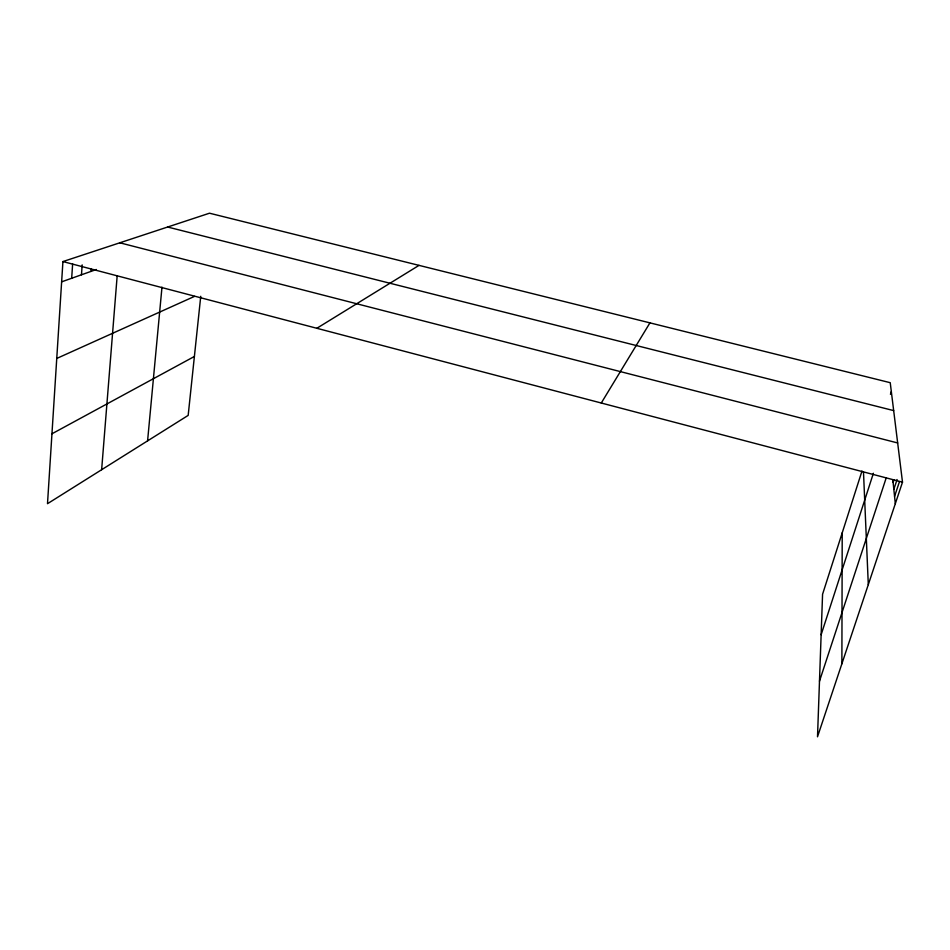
<?xml version="1.0" encoding="UTF-8"?>
<svg xmlns="http://www.w3.org/2000/svg" width="950" height="950" viewBox="0 0 950 950"><rect width="100%" height="100%" fill="white"/><g stroke="black" fill="none" stroke-linecap="round" stroke-linejoin="round"><path stroke-width="1.43" d="M841.878 663.789L842.211 532.867M861.994 470.998L822.569 594.261L817.511 736.796L902.5 482.161L890.233 382.696L209.511 213.204L62.926 261.571L47.5 503.702L188.171 415.399L200.747 296.281M71.677 278.267L72.639 263.957M81.474 274.788L82.163 264.896M91.034 271.403L91.236 268.601M101.638 469.716L117.183 275.702M147.583 440.871L161.987 287.137M890.447 394.321L891.326 391.554M821.133 634.742L873.394 473.266M819.482 681.197L886.148 478.064M893.119 482.457L894.033 479.691M893.831 489.321L897.085 479.524M894.568 496.387L899.424 481.781M601.279 403.014L649.943 322.858M316.837 328.284L419.021 265.371M51.953 433.794L194.394 356.464M56.751 358.447L194.501 296.388M61.631 281.841L96.354 269.503M167.627 227.026L893.677 410.602M119.819 242.796L897.667 442.961M62.926 261.571L902.5 482.161M892.846 479.786L895.316 503.666M863.502 472.197L868.3 584.63"/></g></svg>
